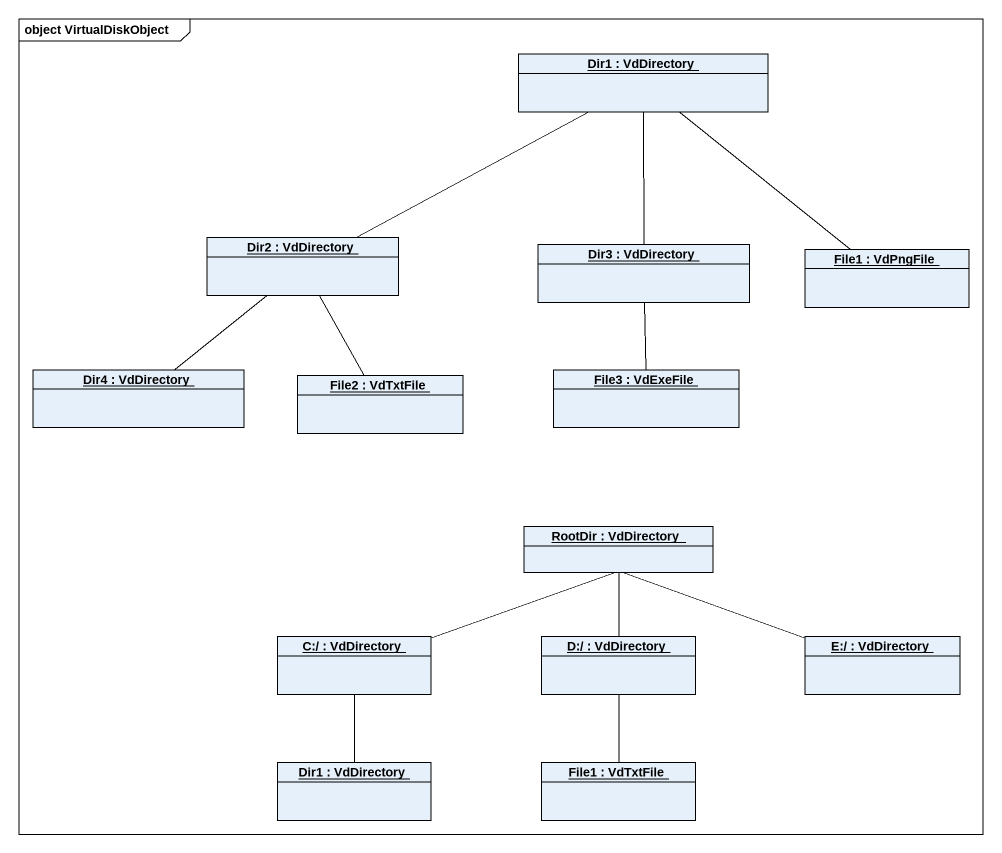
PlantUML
@startuml
mainframe object VirtualDiskObject
hide circle
hide empty members
object "Dir1 : VdDirectory" as Dir1
object "Dir2 : VdDirectory" as Dir2
object "Dir3 : VdDirectory" as Dir3
object "File1 : VdPngFile" as File1
object "Dir4 : VdDirectory" as Dir4
object "File2 : VdTxtFile" as File2
object "File3 : VdExeFile" as File3
object "RootDir : VdDirectory" as RootDir
object "C:/ : VdDirectory" as C
object "D:/ : VdDirectory" as D
object "E:/ : VdDirectory" as E
object "Dir1 : VdDirectory" as Dir1_2
object "File1 : VdTxtFile" as File1_2
Dir1 -left- Dir2
Dir1 -- Dir3
Dir1 -- File1
Dir2 -- Dir4
Dir2 -- File2
Dir3 -- File3
RootDir -left- C
RootDir -- D
RootDir -right- E
C -- Dir1_2
D -- File1_2
@enduml
